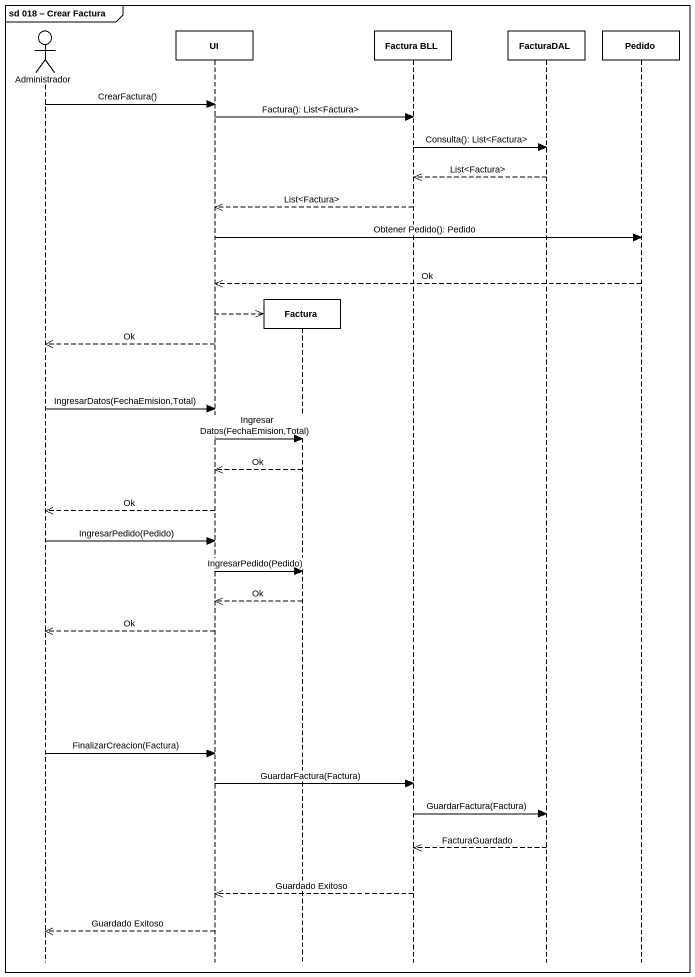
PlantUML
@startuml
mainframe sd 018 – Crear Factura
hide footbox
actor Administrador
participant UI
participant Factura
participant "Factura BLL" as Factura_BLL
participant FacturaDAL
participant Pedido

Administrador -> UI : CrearFactura()
UI -> Factura_BLL : Factura(): List<Factura>
Factura_BLL -> FacturaDAL : Consulta(): List<Factura>
FacturaDAL -->> Factura_BLL : List<Factura>
Factura_BLL -->> UI : List<Factura>
UI -> Pedido : Obtener Pedido(): Pedido
Pedido -->> UI : Ok
UI -->> Factura **
UI -->> Administrador : Ok
Administrador -> UI : IngresarDatos(FechaEmision,Total)
UI -> Factura : Ingresar Datos(FechaEmision,Total)
Factura -->> UI : Ok
UI -->> Administrador : Ok
Administrador -> UI : IngresarPedido(Pedido)
UI -> Factura : IngresarPedido(Pedido)
Factura -->> UI : Ok
UI -->> Administrador : Ok
Administrador -> UI : FinalizarCreacion(Factura)
UI -> Factura_BLL : GuardarFactura(Factura)
Factura_BLL -> FacturaDAL : GuardarFactura(Factura)
FacturaDAL -->> Factura_BLL : FacturaGuardado
Factura_BLL -->> UI : Guardado Exitoso
UI -->> Administrador : Guardado Exitoso
@enduml
